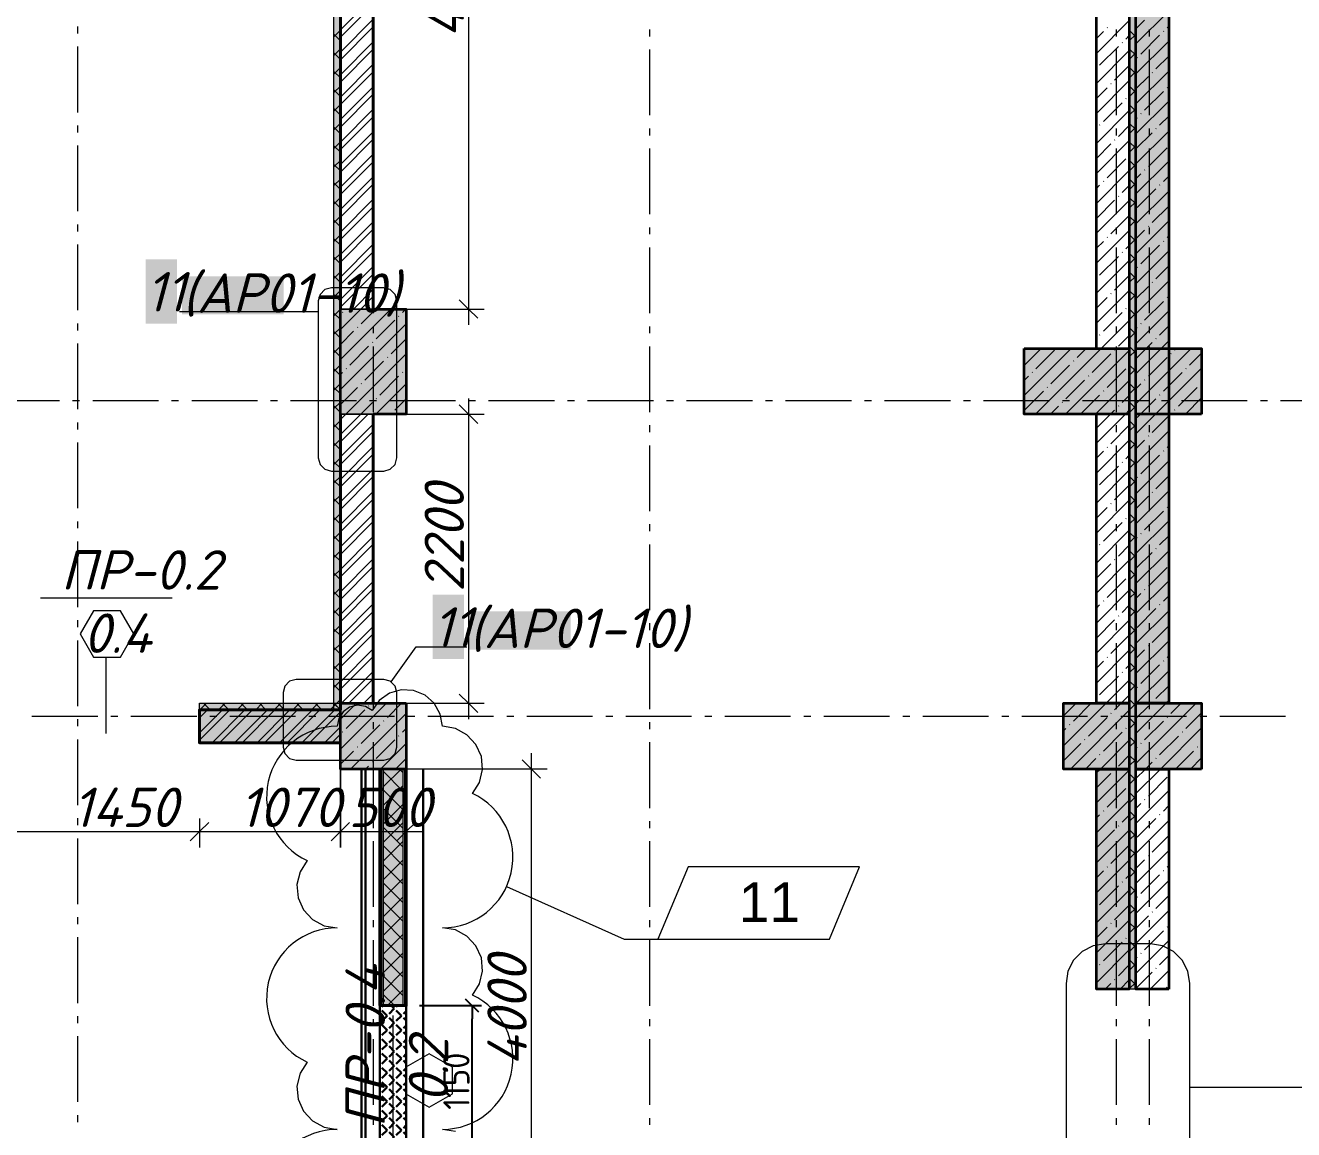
# Model space of a CAD drawing. Header units: millimetres. Extents: x -81576 to 1046824, y -248937 to 691537.
# Drawn here: x 166140 to 175786, y 661197 to 669599 of the extents above; entities that cross this region are included whole.
import ezdxf

# ---------------------------------------------------------------- set-up
doc = ezdxf.new("R2010")
doc.units = ezdxf.units.MM
for name, color, linetype, lineweight in [('0)', 6, 'Continuous', 30), ('0) расчет', 172, 'Continuous', 30), ('0) факт', 80, 'Continuous', 30), ('0.1) дверной проем', 5, 'Continuous', 30), ('0.2) Шпаклевка подвала и баз и фин', 5, 'Continuous', 30)]:
    doc.layers.add(name, color=color, linetype=linetype, lineweight=lineweight)
doc.layers.add('PDF _Геометрия', color=7, linetype='Continuous', true_color=0x1d1d1d)
doc.layers.add('PDF _Сплошная заливка', color=7, linetype='Continuous', true_color=0xffffff)
doc.layers.add('PDF _Текст', color=7, linetype='Continuous')
doc.styles.add('PDF GOST-Common', font='arial.ttf')
doc.styles.add('PDF ISOCPEUR Italic', font='isocpeui.ttf')
doc.styles.add('СПДС', font='isocpeur.ttf', dxfattribs={"width": 0.9})
doc.dimstyles.new('Размера А3', dxfattribs={"dimtxt": 200, "dimasz": 100, "dimexe": 70, "dimexo": 100, "dimgap": 20, "dimtad": 1, "dimdec": 0, "dimrnd": 10, "dimzin": 0, "dimdsep": 46, "dimtxsty": 'СПДС', "dimblk": 'ARROWHEAD_6', "dimcen": 1, "dimclrd": 256, "dimclre": 256, "dimclrt": 256, "dimazin": 0, "dimtfac": 1, "dimtdec": 0, "dimtmove": 2, "dimatfit": 3, "dimfxl": 1, "dimtolj": 1, "dimtzin": 0, "dimarcsym": 0})

# ---------------------------------------------------------------- blocks, each defined once
blk = doc.blocks.new('ARROWHEAD_6')
at = {"color": 0, "linetype": 'Continuous'}
for p, q in [((0, 0), (-1, 0)), ((-0.5, -0.5), (0.5, 0.5))]:
    blk.add_line(p, q, dxfattribs=at)
blk = doc.blocks.new('*D2397')
at = {"lineweight": -2, "transparency": 16777216}
for p, q in [((169136, 662141.1), (169607.7, 662141.1)), ((169537.7, 661091.1), (169537.7, 662041.1)), ((169136, 660991.1), (169607.7, 660991.1))]:
    blk.add_line(p, q, dxfattribs=at)
at = {"layer": 'Defpoints', "color": 0, "transparency": 16777216}
for p in [(169036, 662141.1), (169537.7, 662141.1), (169036, 660991.1)]:
    blk.add_point(p, dxfattribs=at)
at = {"lineweight": -2, "transparency": 16777216, "xscale": 100, "yscale": 100, "zscale": 100}
for p, rotation in [((169537.7, 662141.1), 90), ((169537.7, 660991.1), 270)]:
    blk.add_blockref('ARROWHEAD_6', p, dxfattribs=dict(at, rotation=rotation))
at = {"transparency": 16777216, "insert": (169417.7, 661566.1), "char_height": 200, "attachment_point": 5, "rotation": 90, "style": 'СПДС'}
blk.add_mtext('\\A1;1150', dxfattribs=at)

msp = doc.modelspace()

# ---------------------------------------------------------------- hatches: boundary and pattern name
at = {"layer": '0)', "transparency": 33554559}
for points in [[(168848.5, 662141.1), (168861, 662141.1), (168861, 663940.8), (168848.5, 663940.8)], [(168861, 662141.1), (169011, 662141.1), (169011, 663940.8), (168861, 663940.8)]]:
    msp.add_hatch(color=256, dxfattribs=at).paths.add_polyline_path(points)
at = {"layer": '0.1) дверной проем', "transparency": 33554687}
h = msp.add_hatch(dxfattribs=at)
h.set_pattern_fill('ANGLE', color=256, scale=11, angle=135)
h.set_pattern_definition([(135, (842427.13, 557803.13), (-54.3305495, -54.3305495), [55.88, -20.955]), (225, (842427.13, 557803.13), (54.3305495, -54.3305495), [55.88, -20.955])])
h.paths.add_polyline_path([(168836, 660991.1), (168836, 662141.1), (169036, 662141.1), (169036, 660991.1)])
at = {"layer": 'PDF _Сплошная заливка', "true_color": 0x636466, "transparency": 33554559}
for points in [[(174536, 662266.1), (174586, 662266.1), (174586, 682191.1), (174536, 682191.1)], [(168486, 664391.1), (168536, 664391.1), (168536, 674491.1), (168486, 674491.1)], [(174836, 664440.8), (174836, 672091.1), (174586, 672091.1), (174586, 664440.8)], [(168536, 666640.8), (169036, 666640.8), (169036, 667440.8), (168536, 667440.8)], [(173736, 666640.8), (174536, 666640.8), (174536, 667140.8), (173736, 667140.8)], [(174586, 666640.8), (175086, 666640.8), (175086, 667140.8), (174586, 667140.8)], [(167463.9, 664391.1), (168536, 664391.1), (168536, 664441.1), (167463.9, 664441.1)], [(168536, 663940.8), (169036, 663940.8), (169036, 664440.8), (168536, 664440.8)], [(174036, 663940.8), (174536, 663940.8), (174536, 664440.8), (174036, 664440.8)], [(174586, 663940.8), (175086, 663940.8), (175086, 664440.8), (174586, 664440.8)], [(168536, 664141.1), (168536, 664391.1), (167463.9, 664391.1), (167463.9, 664141.1)], [(174286, 662266.1), (174536, 662266.1), (174536, 663940.8), (174286, 663940.8)]]:
    msp.add_hatch(color=251, dxfattribs=at).paths.add_polyline_path(points)

# ---------------------------------------------------------------- linework, layer by layer
at = {"layer": '0)', "lineweight": 40}
msp.add_lwpolyline([(169036, 663941.1), (169036, 662141.1), (168836, 662141.1), (168836, 663940.8)], dxfattribs=at)
at = {"layer": '0)', "lineweight": 9}
for points in [[(168848.5, 663940.8), (168848.5, 662141.1)], [(168861, 663940.8), (168861, 662141.1)], [(169011, 663940.8), (169011, 662141.1)], [(169023.5, 663940.8), (169023.5, 662141.1)], [(169011, 663248.1), (168861, 663098.1)], [(168861, 663216.7), (169011, 663066.7)], [(169011, 663106.6), (168861, 662956.6)], [(168861, 663075.3), (169011, 662925.3)], [(169011, 662965.2), (168861, 662815.2)], [(168861, 662933.9), (169011, 662783.9)], [(169011, 662823.8), (168861, 662673.8)], [(168861, 662792.5), (169011, 662642.5)], [(169011, 662682.4), (168861, 662532.4)], [(168861, 662651), (169011, 662501)], [(169011, 662541), (168861, 662391)], [(168861, 662509.6), (169011, 662359.6)], [(169011, 662399.5), (168861, 662249.5)], [(168861, 662368.2), (169011, 662218.2)]]:
    msp.add_lwpolyline(points, dxfattribs=at)
at = {"layer": '0) расчет', "color": 1, "lineweight": 9}
msp.add_lwpolyline([(169410, 661183), (169311, 661199.4, 0.801087), (169539.6, 662221.7), (169593.4, 662306.4), (169616.9, 662403.9), (169607.7, 662503.8), (169566.7, 662595.4), (169498.4, 662668.9), (169410, 662716.4), (169311, 662732.8, 0.801088), (169539.6, 663755), (169593.4, 663839.7), (169616.9, 663937.2), (169607.7, 664037.2), (169566.7, 664128.7), (169498.4, 664202.2), (169410, 664249.7), (169311, 664266.1), (169295.2, 664358.9), (169249.5, 664441.2), (169179.2, 664503.7), (169092.1, 664539.4), (168998.1, 664544.2), (168907.9, 664517.6), (168831.5, 664462.6), (168777.7, 664385.4), (168725.3, 664416.6), (168665.1, 664426), (168605.7, 664412.2), (168555.8, 664377.1), (168522.6, 664326), (168511, 664266.1, 0.801087), (168282.4, 663243.9), (168228.7, 663159.2), (168205.2, 663061.6), (168214.4, 662961.7), (168255.3, 662870.1), (168323.7, 662796.7), (168412, 662749.2), (168511, 662732.8, 0.801087), (168282.4, 661710.6), (168228.7, 661625.8), (168205.2, 661528.3), (168214.4, 661428.4), (168255.3, 661336.8), (168323.7, 661263.3), (168412, 661215.9), (168511, 661199.4, 0.801088), (168282.4, 660177.2)], format="xyb", dxfattribs=at)
at = {"layer": '0) расчет'}
msp.add_lwpolyline([(168727.5, 663940.8), (168727.5, 659941.1)], dxfattribs=at)
at = {"layer": '0) факт'}
msp.add_lwpolyline([(168727.5, 663940.8), (168727.5, 659941.1)], dxfattribs=at)
at = {"layer": '0.1) дверной проем'}
msp.add_lwpolyline([(168836, 660991.1), (168836, 662141.1), (169036, 662141.1), (169036, 660991.1)], close=True, dxfattribs=at)
at = {"layer": '0.2) Шпаклевка подвала и баз и фин'}
for points in [[(168695.7, 659941.1), (168695.7, 663940.8)], [(169164.3, 659941.1), (169164.3, 663940.8)]]:
    msp.add_lwpolyline(points, dxfattribs=at)
at = {"layer": 'PDF _Геометрия', "color": 7, "lineweight": 13}
msp.add_lwpolyline([(174536, 682191.1), (174586, 682191.1), (174586, 662266.1), (174536, 662266.1)], close=True, dxfattribs=at)
at = {"layer": 'PDF _Геометрия', "color": 7, "lineweight": 40}
for points in [[(150336, 674491.1), (150286, 674491.1), (150286, 674441.1), (150286, 674491.1), (168486, 674491.1), (168536, 674491.1), (168536, 667440.8)], [(168536, 664441.1), (168536, 664391.1), (167463.9, 664391.1)]]:
    msp.add_lwpolyline(points, dxfattribs=at)
at = {"layer": 'PDF _Геометрия', "color": 16, "lineweight": 40, "true_color": 0x800000}
for points in [[(168536, 667440.8), (168536, 674491.1)], [(168786, 672091.1), (168786, 667440.8)], [(168536, 664441.1), (168536, 666640.8)], [(168786, 666640.8), (168786, 664440.8)], [(168536, 664141.1), (167463.9, 664141.1), (167463.9, 664391.1), (168536, 664391.1)]]:
    msp.add_lwpolyline(points, dxfattribs=at)
at = {"layer": 'PDF _Геометрия', "color": 7, "lineweight": 13}
for points in [[(168486, 664391.1), (168486, 674441.1), (150286, 674441.1), (150286, 672591.1), (150336, 672591.1), (150836, 672591.1), (150836, 672091.1), (150286, 672091.1)], [(167463.9, 664391.1), (167463.9, 664441.1), (168536, 664441.1), (168536, 667440.8)]]:
    msp.add_lwpolyline(points, dxfattribs=at)
at = {"layer": 'PDF _Геометрия', "color": 7, "lineweight": 9}
for points in [[(169510.1, 672211.1), (169510.1, 667320.8)], [(166536, 669589.9), (166536, 669537)], [(168786, 669567.8), (168786, 669514.9)], [(170886, 669567.8), (170886, 669514.9)], [(174436, 669567.8), (174436, 669514.9)], [(174686, 669567.8), (174686, 669514.9)], [(166536, 669437), (166536, 668937)], [(168786, 669414.9), (168786, 668914.9)], [(170886, 669414.9), (170886, 668914.9)], [(174436, 669414.9), (174436, 668914.9)], [(174686, 669414.9), (174686, 668914.9)], [(166536, 668837), (166536, 668784)], [(168786, 668814.9), (168786, 668762)], [(170886, 668814.9), (170886, 668762)], [(174436, 668814.9), (174436, 668762)], [(174686, 668814.9), (174686, 668762)], [(166536, 668684), (166536, 668184)], [(168786, 668661.9), (168786, 668162)], [(170886, 668661.9), (170886, 668162)], [(174436, 668661.9), (174436, 668162)], [(174686, 668661.9), (174686, 668162)], [(166536, 668084), (166536, 668031.1)], [(168786, 668061.9), (168786, 668009)], [(170886, 668061.9), (170886, 668009)], [(174436, 668061.9), (174436, 668009)], [(174686, 668061.9), (174686, 668009)], [(166536, 667931.1), (166536, 667431.1)], [(168786, 667909), (168786, 667409)], [(170886, 667909), (170886, 667409)], [(174436, 667909), (174436, 667409)], [(174686, 667909), (174686, 667409)], [(168536, 667440.8), (168786, 667440.8)], [(169036, 667440.8), (169510.1, 667440.8), (169630.1, 667440.8)], [(169580.1, 667370.8), (169510.1, 667440.8), (169440.1, 667510.8)], [(166536, 667331.1), (166536, 667278.2)], [(168786, 667309), (168786, 667256.1)], [(170886, 667309), (170886, 667256.1)], [(174436, 667309), (174436, 667256.1)], [(174686, 667309), (174686, 667256.1)], [(166536, 667178.2), (166536, 666678.2)], [(168786, 667156.1), (168786, 666656.1)], [(170886, 667156.1), (170886, 666656.1)], [(174436, 667156.1), (174436, 666656.1)], [(174686, 667156.1), (174686, 666656.1)], [(169510.1, 666760.8), (169510.1, 664320.8)], [(166398.6, 666741.1), (165898.6, 666741.1)], [(166551.5, 666741.1), (166498.6, 666741.1)], [(167151.5, 666741.1), (166651.5, 666741.1)], [(167304.4, 666741.1), (167251.5, 666741.1)], [(167904.4, 666741.1), (167404.4, 666741.1)], [(168057.3, 666741.1), (168004.4, 666741.1)], [(168657.3, 666741.1), (168157.3, 666741.1)], [(168810.2, 666741.1), (168757.3, 666741.1)], [(169410.2, 666741.1), (168910.2, 666741.1)], [(169580.1, 666570.8), (169510.1, 666640.8), (169440.1, 666710.8)], [(169563.2, 666741.1), (169510.2, 666741.1)], [(170163.2, 666741.1), (169663.2, 666741.1)], [(170316.1, 666741.1), (170263.2, 666741.1)], [(170916.1, 666741.1), (170416.1, 666741.1)], [(171069, 666741.1), (171016.1, 666741.1)], [(171669, 666741.1), (171169, 666741.1)], [(171821.9, 666741.1), (171769, 666741.1)], [(172421.9, 666741.1), (171921.9, 666741.1)], [(172574.8, 666741.1), (172521.9, 666741.1)], [(173174.8, 666741.1), (172674.8, 666741.1)], [(173327.7, 666741.1), (173274.8, 666741.1)], [(173927.7, 666741.1), (173427.7, 666741.1)], [(174080.7, 666741.1), (174027.7, 666741.1)], [(174680.7, 666741.1), (174180.7, 666741.1)], [(174833.6, 666741.1), (174780.7, 666741.1)], [(175433.6, 666741.1), (174933.6, 666741.1)], [(175586.5, 666741.1), (175533.6, 666741.1)], [(176186.5, 666741.1), (175686.5, 666741.1)], [(166536, 666578.2), (166536, 666525.3)], [(168786, 666640.8), (168536, 666640.8)], [(169036, 666640.8), (169510.1, 666640.8), (169630.1, 666640.8)], [(168786, 666556.1), (168786, 666503.2)], [(170886, 666556.1), (170886, 666503.2)], [(174436, 666556.1), (174436, 666503.2)], [(174686, 666556.1), (174686, 666503.2)], [(166536, 666425.3), (166536, 665925.3)], [(168786, 666403.2), (168786, 665903.2)], [(170886, 666403.2), (170886, 665903.2)], [(174436, 666403.2), (174436, 665903.2)], [(174686, 666403.2), (174686, 665903.2)], [(166536, 665825.3), (166536, 665772.4)], [(168786, 665803.2), (168786, 665750.3)], [(170886, 665803.2), (170886, 665750.3)], [(174436, 665803.2), (174436, 665750.3)], [(174686, 665803.2), (174686, 665750.3)], [(166536, 665672.4), (166536, 665172.4)], [(168786, 665650.3), (168786, 665150.3)], [(170886, 665650.3), (170886, 665150.3)], [(174436, 665650.3), (174436, 665150.3)], [(174686, 665650.3), (174686, 665150.3)], [(166255.2, 665244.1), (167255.2, 665244.1)], [(166536, 665072.4), (166536, 665019.5)], [(168786, 665050.3), (168786, 664997.4)], [(170886, 665050.3), (170886, 664997.4)], [(174436, 665050.3), (174436, 664997.4)], [(174686, 665050.3), (174686, 664997.4)], [(166536, 664919.5), (166536, 664419.5)], [(168786, 664897.4), (168786, 664397.4)], [(170886, 664897.4), (170886, 664397.4)], [(174436, 664897.4), (174436, 664397.4)], [(174686, 664897.4), (174686, 664397.4)], [(166755.2, 664212.5), (166755.2, 664793.1)], [(168536, 664441.1), (168536, 664391.1), (168486, 664391.1)], [(169036, 664440.8), (169510.1, 664440.8), (169630.1, 664440.8)], [(169580.1, 664370.8), (169510.1, 664440.8), (169440.1, 664510.8)], [(166689.5, 664341.1), (166189.5, 664341.1)], [(166842.4, 664341.1), (166789.5, 664341.1)], [(167442.4, 664341.1), (166942.4, 664341.1)], [(167595.3, 664341.1), (167542.4, 664341.1)], [(168195.3, 664341.1), (167695.3, 664341.1)], [(167706.9, 664391.1), (167713.9, 664391.1)], [(168348.3, 664341.1), (168295.3, 664341.1)], [(168948.3, 664341.1), (168448.3, 664341.1)], [(169101.2, 664341.1), (169048.3, 664341.1)], [(169701.2, 664341.1), (169201.2, 664341.1)], [(169854.1, 664341.1), (169801.2, 664341.1)], [(170454.1, 664341.1), (169954.1, 664341.1)], [(170607, 664341.1), (170554.1, 664341.1)], [(171207, 664341.1), (170707, 664341.1)], [(171359.9, 664341.1), (171307, 664341.1)], [(171959.9, 664341.1), (171459.9, 664341.1)], [(172112.8, 664341.1), (172059.9, 664341.1)], [(172712.8, 664341.1), (172212.8, 664341.1)], [(172865.8, 664341.1), (172812.8, 664341.1)], [(173465.8, 664341.1), (172965.8, 664341.1)], [(173618.7, 664341.1), (173565.8, 664341.1)], [(174218.7, 664341.1), (173718.7, 664341.1)], [(174371.6, 664341.1), (174318.7, 664341.1)], [(174971.6, 664341.1), (174471.6, 664341.1)], [(175124.5, 664341.1), (175071.6, 664341.1)], [(175724.5, 664341.1), (175224.5, 664341.1)], [(166536, 664319.5), (166536, 664266.5)], [(168786, 664297.4), (168786, 664244.4)], [(170886, 664297.4), (170886, 664244.4)], [(174436, 664297.4), (174436, 664244.4)], [(174686, 664297.4), (174686, 664244.4)], [(166536, 664166.5), (166536, 663666.5)], [(168786, 664144.4), (168786, 663644.4)], [(169987.9, 659821.1), (169987.9, 664060.8)], [(170886, 664144.4), (170886, 663644.4)], [(174436, 664144.4), (174436, 663644.4)], [(174686, 664144.4), (174686, 663644.4)], [(169917.9, 664010.8), (169987.9, 663940.8), (170057.9, 663870.8)], [(170107.9, 663940.8), (169987.9, 663940.8), (169036, 663940.8), (169036, 663465.2), (169036, 663345.2)], [(166536, 663566.5), (166536, 663513.6)], [(167533.9, 663535.2), (167463.9, 663465.2), (167393.9, 663395.2)], [(167463.9, 663564.2), (167463.9, 663465.2), (167463.9, 663345.2)], [(168786, 663544.4), (168786, 663491.5)], [(169106, 663535.2), (169036, 663465.2), (168966, 663395.2)], [(170886, 663544.4), (170886, 663491.5)], [(174436, 663544.4), (174436, 663491.5)], [(174686, 663544.4), (174686, 663491.5)], [(163466, 663465.2), (166013.9, 663465.2), (167463.9, 663465.2), (168656, 663465.2)], [(166536, 663413.6), (166536, 662913.6)], [(168416, 663465.2), (169156, 663465.2)], [(168786, 663391.5), (168786, 662891.5)], [(170886, 663391.5), (170886, 662891.5)], [(174436, 663391.5), (174436, 662891.5)], [(174686, 663391.5), (174686, 662891.5)], [(169800.1, 663048.5), (170692.8, 662645.3), (170951.1, 662645.3)], [(166536, 662813.6), (166536, 662760.7)], [(168786, 662791.5), (168786, 662738.6)], [(170886, 662791.5), (170886, 662738.6)], [(174436, 662791.5), (174436, 662738.6)], [(174686, 662791.5), (174686, 662738.6)], [(166536, 662660.7), (166536, 662160.7)], [(168786, 662638.6), (168786, 662138.6)], [(170886, 662638.6), (170886, 662138.6)], [(174436, 662638.6), (174436, 662138.6)], [(174686, 662638.6), (174686, 662138.6)], [(166536, 662060.7), (166536, 662007.8)], [(168786, 662038.6), (168786, 661985.7)], [(168936, 661066.1), (168936, 662066.1)], [(170886, 662038.6), (170886, 661985.7)], [(174436, 662038.6), (174436, 661985.7)], [(174686, 662038.6), (174686, 661985.7)], [(166536, 661907.8), (166536, 661407.8)], [(168786, 661885.7), (168786, 661385.7)], [(170886, 661885.7), (170886, 661385.7)], [(174436, 661885.7), (174436, 661385.7)], [(174686, 661885.7), (174686, 661385.7)], [(166536, 661307.8), (166536, 661254.9)], [(168786, 661285.7), (168786, 661232.8)], [(170886, 661285.7), (170886, 661232.8)], [(174436, 661285.7), (174436, 661232.8)], [(174686, 661285.7), (174686, 661232.8)]]:
    msp.add_lwpolyline(points, dxfattribs=at)
at = {"layer": 'PDF _Геометрия', "color": 7, "lineweight": 35}
for points in [[(174286, 667140.8), (174286, 672091.1), (174536, 672091.1), (174536, 664440.8), (174286, 664440.8), (174286, 666640.8)], [(168536, 666640.8), (168536, 667440.8)], [(168786, 667440.8), (169036, 667440.8), (169036, 666640.8), (168786, 666640.8)]]:
    msp.add_lwpolyline(points, dxfattribs=at)
for points in [[(174836, 664440.8), (174586, 664440.8), (174586, 672091.1), (174836, 672091.1)], [(173736, 667140.8), (174536, 667140.8), (174536, 666640.8), (173736, 666640.8)], [(175086, 666640.8), (174586, 666640.8), (174586, 667140.8), (175086, 667140.8)], [(169036, 664440.8), (169036, 663940.8), (168536, 663940.8), (168536, 664440.8)], [(174536, 663940.8), (174036, 663940.8), (174036, 664440.8), (174536, 664440.8)], [(175086, 663940.8), (174586, 663940.8), (174586, 664440.8), (175086, 664440.8)], [(174286, 663940.8), (174536, 663940.8), (174536, 662266.1), (174286, 662266.1)], [(174836, 662266.1), (174586, 662266.1), (174586, 663940.8), (174836, 663940.8)]]:
    msp.add_lwpolyline(points, close=True, dxfattribs=at)
at = {"layer": 'PDF _Геометрия', "color": 24, "lineweight": 9, "true_color": 0x8e1d1d}
for points in [[(168786, 669815.8), (168536, 669565.8)], [(168786, 669758.8), (168536, 669508.8)], [(168786, 669644.8), (168536, 669394.8)], [(168786, 669587.7), (168536, 669337.7)], [(168786, 669473.7), (168536, 669223.7)], [(168786, 669416.7), (168536, 669166.7)], [(168786, 669302.6), (168536, 669052.6)], [(168786, 669245.6), (168536, 668995.6)], [(168786, 669131.5), (168536, 668881.5)], [(168786, 669074.5), (168536, 668824.5)], [(168786, 668960.5), (168536, 668710.5)], [(168786, 668903.4), (168536, 668653.4)], [(168786, 668789.4), (168536, 668539.4)], [(168786, 668732.4), (168536, 668482.4)], [(168786, 668618.3), (168536, 668368.3)], [(168786, 668561.3), (168536, 668311.3)], [(168786, 668447.2), (168536, 668197.3)], [(168786, 668390.2), (168536, 668140.2)], [(168786, 668276.2), (168536, 668026.2)], [(168786, 668219.2), (168536, 667969.2)], [(168786, 668105.1), (168536, 667855.1)], [(168786, 668048.1), (168536, 667798.1)], [(168786, 667934), (168536, 667684)], [(168786, 667877), (168536, 667627)], [(168786, 667763), (168536, 667513)], [(168786, 667705.9), (168536, 667455.9)], [(168786, 667591.9), (168634.9, 667440.8)], [(168786, 667534.9), (168691.9, 667440.8)], [(168690.3, 666640.8), (168536, 666486.5)], [(168576.2, 666640.8), (168536, 666600.6)], [(168747.3, 666640.8), (168536, 666429.5)], [(168786, 666565.4), (168536, 666315.4)], [(168786, 666508.4), (168536, 666258.4)], [(168786, 666394.4), (168536, 666144.4)], [(168786, 666337.3), (168536, 666087.3)], [(168786, 666223.3), (168536, 665973.3)], [(168786, 666166.3), (168536, 665916.3)], [(168786, 666052.2), (168536, 665802.2)], [(168786, 665995.2), (168536, 665745.2)], [(168786, 665881.1), (168536, 665631.1)], [(168786, 665824.1), (168536, 665574.1)], [(168786, 665710.1), (168536, 665460.1)], [(168786, 665653), (168536, 665403)], [(168786, 665539), (168536, 665289)], [(168786, 665482), (168536, 665232)], [(168786, 665367.9), (168536, 665117.9)], [(168786, 665310.9), (168536, 665060.9)], [(168786, 665196.8), (168536, 664946.8)], [(168786, 665139.8), (168536, 664889.8)], [(168786, 665025.8), (168536, 664775.8)], [(168786, 664968.7), (168536, 664718.7)], [(168786, 664854.7), (168536, 664604.7)], [(168786, 664797.7), (168536, 664547.7)], [(168786, 664683.6), (168543.2, 664440.8)], [(168786, 664626.6), (168600.2, 664440.8)], [(168786, 664512.5), (168714.2, 664440.8)], [(168786, 664455.5), (168771.3, 664440.8)], [(167467.1, 664391.1), (167463.9, 664388)], [(167638.1, 664391.1), (167463.9, 664216.9)], [(167524.1, 664391.1), (167463.9, 664331)], [(167695.2, 664391.1), (167463.9, 664159.9)], [(167809.2, 664391.1), (167559.2, 664141.1)], [(167866.2, 664391.1), (167616.2, 664141.1)], [(167980.3, 664391.1), (167730.3, 664141.1)], [(168037.3, 664391.1), (167787.3, 664141.1)], [(168151.4, 664391.1), (167901.4, 664141.1)], [(168208.4, 664391.1), (167958.4, 664141.1)], [(168322.4, 664391.1), (168072.4, 664141.1)], [(168379.5, 664391.1), (168129.5, 664141.1)], [(168493.5, 664391.1), (168243.5, 664141.1)], [(168536, 664376.6), (168300.5, 664141.1)], [(168536, 664262.5), (168414.6, 664141.1)], [(168536, 664205.5), (168471.6, 664141.1)]]:
    msp.add_lwpolyline(points, dxfattribs=at)
at = {"layer": 'PDF _Геометрия', "lineweight": 9}
for points in [[(174836, 669707.2), (174586, 669457.2)], [(168536, 669561.3), (168486, 669511.3)], [(174536, 669635.3), (174286, 669385.3)], [(174338.7, 669552), (174286, 669499.3)], [(174369.6, 669582.9), (174367.2, 669580.5)], [(174536, 669562.5), (174586, 669512.5)], [(174652.3, 669637.5), (174586, 669571.2)], [(174797.3, 669554.4), (174794.9, 669552)], [(174836, 669593.1), (174823.4, 669580.5)], [(168486, 669531.4), (168536, 669481.4)], [(174483.6, 669468.8), (174481.3, 669466.5)], [(174536, 669521.2), (174509.8, 669495)], [(174586, 669530.2), (174536, 669480.2)], [(174836, 669479.1), (174586, 669229.1)], [(174766.4, 669523.5), (174623.8, 669380.9)], [(168536, 669419.9), (168486, 669369.9)], [(168486, 669390), (168536, 669340)], [(174536, 669407.2), (174286, 669157.2)], [(174452.7, 669438), (174310.2, 669295.4)], [(174536, 669421.1), (174586, 669371.1)], [(174586, 669388.7), (174536, 669338.7)], [(174597.7, 669354.8), (174595.3, 669352.4)], [(174836, 669365), (174737.9, 669266.9)], [(168536, 669278.4), (168486, 669228.4)], [(174536, 669293.1), (174424.2, 669181.3)], [(174536, 669279.7), (174586, 669229.7)], [(168486, 669248.6), (168536, 669198.6)], [(174536, 669179.1), (174286, 668929.1)], [(174586, 669247.3), (174536, 669197.3)], [(174836, 669251), (174586, 669001)], [(174680.8, 669209.9), (174586, 669115)], [(174711.7, 669240.7), (174709.4, 669238.4)], [(168536, 669137), (168486, 669087)], [(168486, 669107.2), (168536, 669057.2)], [(174367.2, 669124.3), (174286, 669043.1)], [(174398.1, 669155.2), (174395.7, 669152.8)], [(174536, 669138.3), (174586, 669088.3)], [(174586, 669105.9), (174536, 669055.9)], [(174794.9, 669095.8), (174652.3, 668953.2)], [(174825.8, 669126.7), (174823.4, 669124.3)], [(168536, 668995.6), (168486, 668945.6)], [(174481.3, 669010.3), (174338.7, 668867.7)], [(174512.1, 669041.2), (174509.8, 669038.8)], [(174536, 668996.9), (174586, 668946.9)], [(174836, 669022.9), (174586, 668772.9)], [(168486, 668965.7), (168536, 668915.7)], [(174536, 668951), (174286, 668701)], [(174586, 668964.5), (174536, 668914.5)], [(174595.3, 668896.2), (174586, 668886.9)], [(174626.2, 668927.1), (174623.8, 668924.7)], [(174836, 668908.8), (174766.4, 668839.2)], [(168536, 668854.2), (168486, 668804.2)], [(168486, 668824.3), (168536, 668774.3)], [(174312.6, 668841.6), (174310.2, 668839.2)], [(174536, 668836.9), (174452.7, 668753.7)], [(174536, 668855.4), (174586, 668805.4)], [(174586, 668823.1), (174536, 668773.1)], [(174836, 668794.8), (174586, 668544.8)], [(174709.4, 668782.2), (174586, 668658.8)], [(174740.2, 668813.1), (174737.9, 668810.7)], [(168536, 668712.8), (168486, 668662.8)], [(168486, 668682.9), (168536, 668632.9)], [(174536, 668722.9), (174286, 668472.9)], [(174395.7, 668696.6), (174286, 668586.9)], [(174426.6, 668727.5), (174424.2, 668725.1)], [(174536, 668714), (174586, 668664)], [(174586, 668681.6), (174536, 668631.6)], [(174509.8, 668582.6), (174367.2, 668440)], [(174823.4, 668668.1), (174680.8, 668525.6)], [(168536, 668571.3), (168486, 668521.3)], [(168486, 668541.5), (168536, 668491.5)], [(174536, 668494.8), (174286, 668244.8)], [(174536, 668572.6), (174586, 668522.6)], [(174586, 668540.2), (174536, 668490.2)], [(174836, 668566.7), (174586, 668316.7)], [(174654.7, 668499.4), (174652.3, 668497)], [(168536, 668429.9), (168486, 668379.9)], [(168486, 668400.1), (168536, 668350.1)], [(174341.1, 668413.9), (174338.7, 668411.5)], [(174536, 668431.2), (174586, 668381.2)], [(174586, 668398.8), (174536, 668348.8)], [(174623.8, 668468.5), (174586, 668430.7)], [(174836, 668452.6), (174794.9, 668411.5)], [(174310.2, 668383), (174286, 668358.8)], [(174455.1, 668299.8), (174452.7, 668297.5)], [(174536, 668380.7), (174481.3, 668326)], [(174836, 668338.6), (174586, 668088.6)], [(174737.9, 668354.5), (174595.3, 668211.9)], [(174768.8, 668385.4), (174766.4, 668383)], [(168536, 668288.5), (168486, 668238.5)], [(168486, 668258.6), (168536, 668208.6)], [(174424.2, 668268.9), (174286, 668130.7)], [(174536, 668266.7), (174286, 668016.7)], [(174536, 668289.7), (174586, 668239.8)], [(174586, 668257.4), (174536, 668207.4)], [(174836, 668224.5), (174709.4, 668097.9)], [(168536, 668147.1), (168486, 668097.1)], [(168486, 668117.2), (168536, 668067.2)], [(174536, 668152.6), (174395.7, 668012.3)], [(174536, 668148.3), (174586, 668098.3)], [(174586, 668116), (174536, 668066)], [(174836, 668110.5), (174586, 667860.5)], [(168536, 668005.7), (168486, 667955.7)], [(174536, 668038.6), (174286, 667788.6)], [(174536, 668006.9), (174586, 667956.9)], [(174652.3, 668040.9), (174586, 667974.5)], [(174683.2, 668071.7), (174680.8, 668069.4)], [(168486, 667975.8), (168536, 667925.8)], [(174338.7, 667955.3), (174286, 667902.6)], [(174369.6, 667986.2), (174367.2, 667983.8)], [(174536, 667924.5), (174509.8, 667898.3)], [(174586, 667974.5), (174536, 667924.5)], [(174766.4, 667926.8), (174623.8, 667784.2)], [(174797.3, 667957.7), (174794.9, 667955.3)], [(174836, 667996.4), (174823.4, 667983.8)], [(168536, 667864.2), (168486, 667814.2)], [(168486, 667834.4), (168536, 667784.4)], [(174536, 667810.5), (174286, 667560.5)], [(174452.7, 667841.3), (174310.2, 667698.7)], [(174483.6, 667872.1), (174481.3, 667869.8)], [(174536, 667865.5), (174586, 667815.5)], [(174586, 667833.1), (174536, 667783.1)], [(174836, 667882.4), (174586, 667632.4)], [(168536, 667722.8), (168486, 667672.8)], [(174536, 667724.1), (174586, 667674.1)], [(174597.7, 667758.1), (174595.3, 667755.7)], [(174836, 667768.3), (174737.9, 667670.2)], [(168486, 667692.9), (168536, 667642.9)], [(174536, 667696.4), (174424.2, 667584.7)], [(174586, 667691.7), (174536, 667641.7)], [(174836, 667654.3), (174586, 667404.3)], [(174711.7, 667644), (174709.4, 667641.7)], [(168536, 667581.4), (168486, 667531.4)], [(168486, 667551.5), (168536, 667501.5)], [(174536, 667582.4), (174286, 667332.4)], [(174367.2, 667527.6), (174286, 667446.4)], [(174398.1, 667558.5), (174395.7, 667556.1)], [(174536, 667582.6), (174586, 667532.6)], [(174586, 667550.3), (174536, 667500.3)], [(174680.8, 667613.2), (174586, 667518.3)], [(174825.8, 667530), (174823.4, 667527.6)], [(168536, 667440), (168486, 667390)], [(168691.9, 667440.8), (168536, 667284.9)], [(168920, 667440.8), (168536, 667056.8)], [(168806, 667440.8), (168693.3, 667328)], [(169034.1, 667440.8), (169006.9, 667413.6)], [(174512.1, 667444.5), (174509.8, 667442.1)], [(174536, 667441.2), (174586, 667391.2)], [(174836, 667426.2), (174586, 667176.2)], [(174794.9, 667499.1), (174652.3, 667356.6)], [(168486, 667410.1), (168536, 667360.1)], [(169036, 667328.7), (168536, 666828.7)], [(168553.1, 667415.9), (168550.7, 667413.6)], [(168949.9, 667356.6), (168807.3, 667214)], [(168980.8, 667387.4), (168978.4, 667385.1)], [(174536, 667354.3), (174322.5, 667140.8), (173822.5, 666640.8)], [(174481.3, 667413.6), (174338.7, 667271)], [(174586, 667408.8), (174536, 667358.8)], [(174626.2, 667330.4), (174623.8, 667328)], [(168536, 667298.5), (168486, 667248.5)], [(168486, 667268.7), (168536, 667218.7)], [(168636.2, 667271), (168536, 667170.8)], [(168667.1, 667301.9), (168664.7, 667299.5)], [(174312.6, 667244.9), (174310.2, 667242.5)], [(174536, 667240.2), (174452.7, 667157)], [(174536, 667299.8), (174586, 667249.8)], [(174586, 667267.4), (174536, 667217.4)], [(174595.3, 667299.5), (174586, 667290.2)], [(174836, 667312.1), (174766.4, 667242.5)], [(168536, 667157.1), (168486, 667107.1)], [(168750.3, 667157), (168607.7, 667014.4)], [(168781.2, 667187.9), (168778.8, 667185.5)], [(169036, 667214.6), (168921.4, 667099.9)], [(173866.3, 667140.8), (173736, 667010.5)], [(174094.4, 667140.8), (173736, 666782.4)], [(173752.2, 667140.8), (173736, 667124.5)], [(174208.4, 667140.8), (174139.1, 667071.4)], [(174536, 667158.4), (174586, 667108.4)], [(174778.7, 667140.8), (174586, 666948.1), (174836, 667198.1)], [(174664.6, 667140.8), (174586, 667062.1), (174709.4, 667185.5)], [(175006.8, 667140.8), (174586, 666720), (174836, 666970)], [(174740.2, 667216.4), (174737.9, 667214)], [(174892.7, 667140.8), (174880.4, 667128.5)], [(168486, 667127.3), (168536, 667077.3)], [(169036, 667100.6), (168576.2, 666640.8)], [(168864.3, 667042.9), (168721.8, 666900.4)], [(168895.2, 667073.8), (168892.8, 667071.4)], [(173968, 667128.5), (173825.5, 666985.9)], [(174536, 667126.2), (174050.6, 666640.8)], [(174113, 667045.3), (174110.6, 667042.9)], [(174395.7, 667099.9), (174253.2, 666957.4)], [(174426.6, 667130.8), (174424.2, 667128.5)], [(174586, 667126), (174536, 667076)], [(174854.3, 667102.3), (174851.9, 667099.9)], [(175086, 667105.9), (174994.5, 667014.4)], [(168536, 667015.7), (168486, 666965.7)], [(168486, 666985.8), (168536, 666935.8)], [(168550.7, 666957.4), (168536, 666942.7)], [(168581.6, 666988.3), (168579.2, 666985.9)], [(169009.3, 666959.8), (169006.9, 666957.4)], [(169036, 666986.5), (169035.4, 666985.9)], [(173799.3, 666959.8), (173797, 666957.4)], [(174082.1, 667014.4), (173939.5, 666871.8)], [(174509.8, 666985.9), (174367.2, 666843.3)], [(174536, 667017), (174586, 666967)], [(174586, 666984.6), (174536, 666934.6)], [(175086, 666991.9), (174734.9, 666640.8)], [(174937.5, 666957.4), (174794.9, 666814.8), (174836, 666855.9)], [(174968.3, 666988.3), (174966, 666985.9)], [(168536, 666874.3), (168486, 666824.3)], [(168695.6, 666874.2), (168693.3, 666871.8)], [(169036, 666872.5), (168804.3, 666640.8)], [(168978.4, 666928.9), (168835.8, 666786.3)], [(173768.5, 666928.9), (173736, 666896.4)], [(174196.1, 666900.4), (174053.6, 666757.8)], [(174227, 666931.2), (174224.7, 666928.9)], [(174536, 666898.1), (174278.7, 666640.8)], [(174536, 666875.5), (174586, 666825.5)], [(175082.4, 666874.2), (175080, 666871.8)], [(168486, 666844.4), (168536, 666794.4)], [(168664.7, 666843.3), (168536, 666714.6)], [(168809.7, 666760.2), (168807.3, 666757.8)], [(169036, 666758.4), (168949.9, 666672.3)], [(173882.5, 666814.8), (173739.9, 666672.3)], [(173913.4, 666845.7), (173911, 666843.3)], [(174310.2, 666786.3), (174167.6, 666643.7)], [(174341.1, 666817.2), (174338.7, 666814.8)], [(174536, 666784), (174481.3, 666729.3)], [(174586, 666843.2), (174536, 666793.2)], [(174595.3, 666615.2), (174737.9, 666757.8), (174620.8, 666640.8)], [(175051.5, 666843.3), (174908.9, 666700.8)], [(175086, 666763.8), (174963, 666640.8)], [(168536, 666732.9), (168486, 666682.9)], [(168486, 666703), (168536, 666653)], [(168778.8, 666729.3), (168690.3, 666640.8)], [(173996.6, 666700.8), (173936.5, 666640.8)], [(174027.4, 666731.7), (174025.1, 666729.3)], [(174424.2, 666672.3), (174392.7, 666640.8), (174286, 666534)], [(174536, 666670), (174506.8, 666640.8), (174286, 666420)], [(174455.1, 666703.1), (174452.7, 666700.8)], [(174536, 666734.1), (174586, 666684.1)], [(174586, 666701.7), (174536, 666651.7)], [(174836, 666741.9), (174586, 666491.9)], [(174882.8, 666674.6), (174880.4, 666672.3)], [(168536, 666591.4), (168486, 666541.4)], [(168486, 666561.6), (168536, 666511.6)], [(168923.7, 666646.1), (168921.4, 666643.7)], [(169036, 666644.4), (169032.4, 666640.8)], [(174536, 666592.7), (174586, 666542.7)], [(174586, 666560.3), (174536, 666510.3)], [(174836, 666627.8), (174709.4, 666501.2)], [(174851.9, 666643.7), (174848.9, 666640.8)], [(175086, 666649.8), (175077, 666640.8)], [(174536, 666555.9), (174395.7, 666415.6)], [(174836, 666513.8), (174586, 666263.8)], [(174683.2, 666475), (174680.8, 666472.7)], [(168536, 666450), (168486, 666400)], [(168486, 666420.2), (168536, 666370.2)], [(174536, 666441.9), (174286, 666191.9)], [(174369.6, 666389.5), (174367.2, 666387.1)], [(174536, 666451.3), (174586, 666401.3)], [(174586, 666418.9), (174536, 666368.9)], [(174652.3, 666444.2), (174586, 666377.8)], [(174836, 666399.8), (174823.4, 666387.1)], [(168536, 666308.6), (168486, 666258.6)], [(168486, 666278.7), (168536, 666228.7)], [(174338.7, 666358.6), (174286, 666305.9)], [(174483.6, 666275.5), (174481.3, 666273.1)], [(174536, 666327.9), (174509.8, 666301.6)], [(174536, 666309.8), (174586, 666259.8)], [(174586, 666277.5), (174536, 666227.5)], [(174836, 666285.7), (174586, 666035.7)], [(174766.4, 666330.1), (174623.8, 666187.5)], [(174797.3, 666361), (174794.9, 666358.6)], [(174536, 666213.8), (174286, 665963.8)], [(174452.7, 666244.6), (174310.2, 666102)], [(174836, 666171.7), (174737.9, 666073.5)], [(168536, 666167.2), (168486, 666117.2)], [(168486, 666137.3), (168536, 666087.3)], [(174536, 666099.8), (174424.2, 665988)], [(174536, 666168.4), (174586, 666118.4)], [(174586, 666136.1), (174536, 666086.1)], [(174597.7, 666161.4), (174595.3, 666159)], [(168536, 666025.8), (168486, 665975.8)], [(168486, 665995.9), (168536, 665945.9)], [(174536, 665985.7), (174286, 665735.7)], [(174536, 666027), (174586, 665977)], [(174586, 665994.6), (174536, 665944.6)], [(174836, 666057.6), (174586, 665807.6)], [(174680.8, 666016.5), (174586, 665921.7)], [(174711.7, 666047.4), (174709.4, 666045)], [(168536, 665884.3), (168486, 665834.3)], [(174367.2, 665930.9), (174286, 665849.8)], [(174398.1, 665961.8), (174395.7, 665959.5)], [(174536, 665885.6), (174586, 665835.6)], [(174794.9, 665902.4), (174652.3, 665759.9)], [(174825.8, 665933.3), (174823.4, 665930.9)], [(168486, 665854.5), (168536, 665804.5)], [(174481.3, 665816.9), (174338.7, 665674.3)], [(174512.1, 665847.8), (174509.8, 665845.4)], [(174586, 665853.2), (174536, 665803.2)], [(174836, 665829.5), (174586, 665579.5)], [(168536, 665742.9), (168486, 665692.9)], [(168486, 665713), (168536, 665663)], [(174536, 665757.6), (174286, 665507.6)], [(174536, 665744.2), (174586, 665694.2)], [(174586, 665711.8), (174536, 665661.8)], [(174595.3, 665702.8), (174586, 665693.6)], [(174626.2, 665733.7), (174623.8, 665731.4)], [(174836, 665715.5), (174766.4, 665645.8)], [(168536, 665601.5), (168486, 665551.5)], [(174312.6, 665648.2), (174310.2, 665645.8)], [(174536, 665643.6), (174452.7, 665560.3)], [(174536, 665602.7), (174586, 665552.7)], [(174836, 665601.4), (174586, 665351.4)], [(174740.2, 665619.7), (174737.9, 665617.3)], [(168486, 665571.6), (168536, 665521.6)], [(174536, 665529.5), (174286, 665279.5)], [(174395.7, 665503.3), (174286, 665393.6)], [(174426.6, 665534.1), (174424.2, 665531.8)], [(174586, 665570.4), (174536, 665520.4)], [(174709.4, 665588.8), (174586, 665465.5)], [(168536, 665460.1), (168486, 665410.1)], [(168486, 665430.2), (168536, 665380.2)], [(174536, 665461.3), (174586, 665411.3)], [(174586, 665428.9), (174536, 665378.9)], [(174823.4, 665474.7), (174680.8, 665332.2)], [(168536, 665318.6), (168486, 665268.6)], [(174509.8, 665389.2), (174367.2, 665246.6)], [(174536, 665319.9), (174586, 665269.9)], [(174836, 665373.3), (174586, 665123.3)], [(174654.7, 665306), (174652.3, 665303.7)], [(168486, 665288.8), (168536, 665238.8)], [(174536, 665301.4), (174286, 665051.4)], [(174341.1, 665220.5), (174338.7, 665218.1)], [(174586, 665287.5), (174536, 665237.5)], [(174623.8, 665275.2), (174586, 665237.4)], [(174836, 665259.3), (174794.9, 665218.1)], [(168536, 665177.2), (168486, 665127.2)], [(168486, 665147.4), (168536, 665097.4)], [(174310.2, 665189.6), (174286, 665165.5)], [(174536, 665187.4), (174481.3, 665132.6)], [(174536, 665178.5), (174586, 665128.5)], [(174586, 665146.1), (174536, 665096.1)], [(174836, 665145.2), (174586, 664895.2)], [(174737.9, 665161.1), (174595.3, 665018.5)], [(174768.8, 665192), (174766.4, 665189.6)], [(168536, 665035.8), (168486, 664985.8)], [(174424.2, 665075.6), (174286, 664937.4)], [(174536, 665073.3), (174286, 664823.3)], [(174455.1, 665106.5), (174452.7, 665104.1)], [(174536, 665037.1), (174586, 664987.1)], [(174836, 665031.2), (174709.4, 664904.5)], [(168486, 665005.9), (168536, 664955.9)], [(174536, 664959.3), (174395.7, 664819)], [(174586, 665004.7), (174536, 664954.7)], [(174836, 664917.1), (174586, 664667.1)], [(168536, 664894.4), (168486, 664844.4)], [(168486, 664864.5), (168536, 664814.5)], [(174536, 664845.2), (174286, 664595.2)], [(174536, 664895.6), (174586, 664845.6)], [(174586, 664863.3), (174536, 664813.3)], [(174652.3, 664847.5), (174586, 664781.2)], [(174683.2, 664878.4), (174680.8, 664876)], [(168536, 664753), (168486, 664703)], [(174338.7, 664761.9), (174286, 664709.3)], [(174369.6, 664792.8), (174367.2, 664790.4)], [(174536, 664731.2), (174509.8, 664704.9)], [(174536, 664754.2), (174586, 664704.2)], [(174766.4, 664733.4), (174623.8, 664590.9)], [(174797.3, 664764.3), (174794.9, 664761.9)], [(174836, 664803.1), (174823.4, 664790.4)], [(168486, 664723.1), (168536, 664673.1)], [(174452.7, 664647.9), (174310.2, 664505.3)], [(174483.6, 664678.8), (174481.3, 664676.4)], [(174586, 664721.8), (174536, 664671.8)], [(174836, 664689), (174587.8, 664440.8), (174586, 664439)], [(168536, 664611.5), (168486, 664561.5)], [(168486, 664581.7), (168536, 664531.7)], [(174536, 664617.1), (174359.7, 664440.8), (174036, 664117.1)], [(174536, 664612.8), (174586, 664562.8)], [(174586, 664580.4), (174536, 664530.4)], [(174597.7, 664564.7), (174595.3, 664562.3)], [(174836, 664575), (174737.9, 664476.8)], [(167517.1, 664441.1), (167467.1, 664391.1)], [(167495.2, 664441.1), (167545.2, 664391.1)], [(167658.5, 664441.1), (167608.5, 664391.1)], [(167636.6, 664441.1), (167686.6, 664391.1)], [(167799.9, 664441.1), (167749.9, 664391.1)], [(167778.1, 664441.1), (167828.1, 664391.1)], [(167941.3, 664441.1), (167891.3, 664391.1)], [(167919.5, 664441.1), (167969.5, 664391.1)], [(168082.7, 664441.1), (168032.7, 664391.1)], [(168060.9, 664441.1), (168110.9, 664391.1)], [(168224.2, 664441.1), (168174.2, 664391.1)], [(168202.3, 664441.1), (168252.3, 664391.1)], [(168365.6, 664441.1), (168315.6, 664391.1)], [(168343.7, 664441.1), (168393.7, 664391.1)], [(168507, 664441.1), (168457, 664391.1)], [(168485.2, 664441.1), (168535.2, 664391.1), (168486, 664440.3)], [(168536, 664470.1), (168486, 664420.1)], [(168657.2, 664440.8), (168536, 664319.6)], [(168885.3, 664440.8), (168536, 664091.5)], [(168543.2, 664440.8), (168536, 664433.6)], [(168999.4, 664440.8), (168892.8, 664334.2)], [(174131.6, 664440.8), (174036, 664345.2)], [(174245.6, 664440.8), (174110.6, 664305.7)], [(174536, 664503.1), (174473.7, 664440.8), (174424.2, 664391.3)], [(174536, 664471.4), (174586, 664421.4)], [(174586, 664439), (174536, 664389)], [(174836, 664460.9), (174815.9, 664440.8), (174586, 664210.9)], [(175044, 664440.8), (174586, 663982.8)], [(174711.7, 664450.7), (174709.4, 664448.3)], [(174929.9, 664440.8), (174851.9, 664362.8)], [(168721.8, 664391.3), (168579.2, 664248.7)], [(169036, 664363.4), (168613.4, 663940.8)], [(168752.7, 664422.2), (168750.3, 664419.8)], [(174536, 664389), (174087.8, 663940.8)], [(174398.1, 664365.1), (174395.7, 664362.8)], [(174680.8, 664419.8), (174586, 664325)], [(175086, 664368.8), (174966, 664248.7)], [(168835.8, 664277.2), (168693.3, 664134.7)], [(168866.7, 664308.1), (168864.3, 664305.7)], [(169036, 664249.3), (169006.9, 664220.2)], [(174053.6, 664248.7), (174036, 664231.2)], [(174084.5, 664279.6), (174082.1, 664277.2)], [(174367.2, 664334.2), (174224.7, 664191.7)], [(174512.1, 664251.1), (174509.8, 664248.7)], [(174536, 664329.9), (174586, 664280)], [(174586, 664297.6), (174536, 664247.6)], [(175086, 664254.7), (174772.1, 663940.8), (174586, 663754.7)], [(174794.9, 664305.7), (174652.3, 664163.2)], [(174825.8, 664336.6), (174823.4, 664334.2)], [(168553.1, 664222.6), (168550.7, 664220.2)], [(168949.9, 664163.2), (168807.3, 664020.6)], [(168980.8, 664194.1), (168978.4, 664191.7)], [(174198.5, 664165.5), (174196.1, 664163.2)], [(174536, 664160.9), (174315.9, 663940.8), (174286, 663910.9)], [(174481.3, 664220.2), (174338.7, 664077.6)], [(174536, 664188.5), (174586, 664138.5)], [(174586, 664156.2), (174536, 664106.2)], [(174908.9, 664191.7), (174766.4, 664049.1)], [(174939.8, 664222.6), (174937.5, 664220.2)], [(168636.2, 664077.6), (168536, 663977.4)], [(168667.1, 664108.5), (168664.7, 664106.1)], [(169036, 664135.3), (168841.5, 663940.8)], [(174167.6, 664134.7), (174036, 664003.1)], [(174312.6, 664051.5), (174310.2, 664049.1)], [(174595.3, 664106.1), (174586, 664096.9)], [(174626.2, 664137), (174623.8, 664134.7)], [(175023, 664077.6), (174886.1, 663940.8)], [(175053.9, 664108.5), (175051.5, 664106.1)], [(175086, 664140.7), (175080, 664134.7)], [(168750.3, 663963.6), (168727.5, 663940.8)], [(168781.2, 663994.5), (168778.8, 663992.1)], [(169036, 664021.2), (168955.6, 663940.8)], [(174281.7, 664020.6), (174201.8, 663940.8)], [(174536, 664046.9), (174452.7, 663963.6)], [(174536, 664047.1), (174586, 663997.1)], [(174586, 664014.7), (174536, 663964.7)], [(174709.4, 663992.1), (174658, 663940.8), (174586, 663868.8)], [(174740.2, 664023), (174737.9, 664020.6)], [(175086, 664026.6), (175000.2, 663940.8)], [(168996.6, 663940.8), (168861, 663805.2)], [(168861, 663923.8), (169011, 663773.8)], [(168985.5, 663940.8), (169011, 663915.3)], [(174536, 663932.8), (174286, 663682.8)], [(174395.7, 663906.6), (174286, 663796.9)], [(174426.6, 663937.4), (174424.2, 663935.1)], [(174536, 663905.7), (174586, 663855.7)], [(174586, 663873.3), (174536, 663823.3)], [(174823.4, 663878.1), (174680.8, 663735.5)], [(169011, 663813.7), (168861, 663663.7)], [(168861, 663782.4), (169011, 663632.4)], [(174509.8, 663792.5), (174367.2, 663650)], [(174536, 663764.3), (174586, 663714.3)], [(174836, 663776.6), (174586, 663526.6)], [(169011, 663672.3), (168861, 663522.3)], [(174536, 663704.7), (174286, 663454.7)], [(174586, 663731.9), (174536, 663681.9)], [(174623.8, 663678.5), (174586, 663640.7)], [(174654.7, 663709.3), (174652.3, 663707)], [(174836, 663662.6), (174794.9, 663621.4)], [(168861, 663641), (169011, 663491)], [(174310.2, 663592.9), (174286, 663568.8)], [(174341.1, 663623.8), (174338.7, 663621.4)], [(174536, 663590.7), (174481.3, 663535.9)], [(174536, 663622.8), (174586, 663572.8)], [(174586, 663590.5), (174536, 663540.5)], [(174768.8, 663595.3), (174766.4, 663592.9)], [(169011, 663530.9), (168861, 663380.9)], [(168861, 663499.6), (169011, 663349.6)], [(174424.2, 663478.9), (174286, 663340.7)], [(174536, 663476.6), (174286, 663226.6)], [(174455.1, 663509.8), (174452.7, 663507.4)], [(174536, 663481.4), (174586, 663431.4)], [(174836, 663548.5), (174586, 663298.5)], [(174737.9, 663564.4), (174595.3, 663421.9)], [(169011, 663389.5), (168861, 663239.5)], [(174586, 663449), (174536, 663399)], [(174836, 663434.5), (174709.4, 663307.8)], [(168861, 663358.1), (169011, 663208.1)], [(174536, 663362.6), (174395.7, 663222.3)], [(174536, 663340), (174586, 663290)], [(174586, 663307.6), (174536, 663257.6)], [(174836, 663320.4), (174586, 663070.4)], [(174683.2, 663281.7), (174680.8, 663279.3)], [(174536, 663248.5), (174286, 662998.5)], [(174369.6, 663196.1), (174367.2, 663193.8)], [(174536, 663198.6), (174586, 663148.6)], [(174652.3, 663250.8), (174586, 663184.5)], [(174836, 663206.4), (174823.4, 663193.8)], [(174338.7, 663165.2), (174286, 663112.6)], [(174536, 663134.5), (174509.8, 663108.2)], [(174586, 663166.2), (174536, 663116.2)], [(174836, 663092.3), (174586, 662842.3)], [(174766.4, 663136.7), (174623.8, 662994.2)], [(174797.3, 663167.6), (174794.9, 663165.2)], [(174536, 663020.4), (174286, 662770.4)], [(174452.7, 663051.2), (174310.2, 662908.6)], [(174483.6, 663082.1), (174481.3, 663079.7)], [(174536, 663057.2), (174586, 663007.2)], [(174586, 663024.8), (174536, 662974.8)], [(174536, 662906.4), (174424.2, 662794.6)], [(174536, 662915.7), (174586, 662865.7)], [(174597.7, 662968), (174595.3, 662965.7)], [(174836, 662978.3), (174737.9, 662880.1)], [(174586, 662883.4), (174536, 662833.4)], [(174836, 662864.2), (174586, 662614.2)], [(174680.8, 662823.1), (174586, 662728.3)], [(174711.7, 662854), (174709.4, 662851.6)], [(174536, 662792.3), (174286, 662542.3)], [(174367.2, 662737.6), (174286, 662656.4)], [(174398.1, 662768.4), (174395.7, 662766.1)], [(174536, 662774.3), (174586, 662724.3)], [(174586, 662741.9), (174536, 662691.9)], [(174794.9, 662709), (174652.3, 662566.5)], [(174825.8, 662739.9), (174823.4, 662737.6)], [(174481.3, 662623.5), (174338.7, 662480.9)], [(174512.1, 662654.4), (174509.8, 662652)], [(174536, 662632.9), (174586, 662582.9)], [(174836, 662636.1), (174586, 662386.1)], [(174536, 662564.2), (174286, 662314.2)], [(174586, 662600.5), (174536, 662550.5)], [(174595.3, 662509.5), (174586, 662500.2)], [(174626.2, 662540.3), (174623.8, 662538)], [(174836, 662522.1), (174766.4, 662452.4)], [(174312.6, 662454.8), (174310.2, 662452.4)], [(174536, 662450.2), (174452.7, 662366.9)], [(174536, 662491.5), (174586, 662441.5)], [(174586, 662459.1), (174536, 662409.1)], [(174740.2, 662426.3), (174737.9, 662423.9)], [(174426.6, 662340.8), (174424.2, 662338.4)], [(174536, 662336.1), (174466, 662266.1)], [(174536, 662350), (174586, 662300)], [(174586, 662317.7), (174536, 662267.7)], [(174709.4, 662395.4), (174586, 662272.1)], [(174836, 662408), (174694.1, 662266.1)], [(168861, 662226.8), (168946.7, 662141.1)], [(169011, 662258.1), (168894, 662141.1)], [(174395.7, 662309.9), (174352, 662266.1)], [(174823.4, 662281.4), (174808.2, 662266.1)]]:
    msp.add_lwpolyline(points, dxfattribs=at)
at = {"layer": 'PDF _Геометрия', "color": 7, "lineweight": 9}
for points in [[(168965.1, 667502), (168951.7, 667551.9), (168915.1, 667588.6), (168865.1, 667602), (168467.4, 667602), (168417.4, 667588.6), (168380.8, 667551.9), (168367.4, 667502), (168367.4, 666308.4), (168380.8, 666258.4), (168417.4, 666221.8), (168467.4, 666208.4), (168865.1, 666208.4), (168915.1, 666221.8), (168951.7, 666258.4), (168965.1, 666308.4)], [(166658.4, 665145.7), (166556.6, 664969.4), (166658.4, 664793.1), (166861.9, 664793.1), (166963.7, 664969.4), (166861.9, 665145.7)], [(168965.1, 664522), (168951.7, 664572), (168915.1, 664608.7), (168865.1, 664622), (168199.7, 664622), (168149.7, 664608.7), (168113.1, 664572), (168099.7, 664522), (168099.7, 664108.4), (168113.1, 664058.4), (168149.7, 664021.8), (168199.7, 664008.4), (168865.1, 664008.4), (168915.1, 664021.8), (168951.7, 664058.4), (168965.1, 664108.4)], [(168536, 663940.8), (168536, 663465.2), (168536, 663345.2), (168536, 663465.2)], [(168606, 663535.2), (168536, 663465.2), (168466, 663395.2), (168536, 663465.2)], [(172255.5, 662645.3), (172483.8, 663195.9), (171179.4, 663195.9), (170951.1, 662645.3)], [(174996.5, 662310.2), (174981.8, 662402.9), (174939.2, 662486.5), (174872.8, 662552.9), (174789.2, 662595.5), (174696.5, 662610.2), (174354.9, 662610.2), (174262.2, 662595.5), (174178.6, 662552.9), (174112.2, 662486.5), (174069.6, 662402.9), (174054.9, 662310.2), (174054.9, 660733.1), (174069.6, 660640.4), (174112.2, 660556.7), (174178.6, 660490.4), (174262.2, 660447.7), (174354.9, 660433.1), (174696.5, 660433.1), (174789.2, 660447.7), (174872.8, 660490.4), (174939.2, 660556.7), (174981.8, 660640.4), (174996.5, 660733.1)], [(169034.4, 661469.3), (169210.7, 661367.6), (169387, 661469.3), (169387, 661672.8), (169210.7, 661774.6), (169034.4, 661672.8)]]:
    msp.add_lwpolyline(points, close=True, dxfattribs=at)
at = {"layer": 'PDF _Геометрия', "color": 16, "lineweight": 9, "true_color": 0x800000}
for points in [[(168786, 667440.8), (168536, 667440.8)], [(168536, 666640.8), (168786, 666640.8)]]:
    msp.add_lwpolyline(points, dxfattribs=at)
at = {"layer": 'PDF _Геометрия', "color": 174, "lineweight": 9, "true_color": 0x0000a0}
for points in [[(168367.4, 667420), (167817.4, 667420), (167312.4, 667420)], [(168922.8, 664603.7), (169110.8, 664869.7), (169496.2, 664869.7)], [(174996.5, 661521.6), (176520.5, 661521.6)]]:
    msp.add_lwpolyline(points, dxfattribs=at)
at = {"layer": 'PDF _Геометрия', "lineweight": 9}
for points in [[(174680.8, 666928.9), (174823.4, 667071.4)], [(174586, 666834), (174623.8, 666871.8)], [(174652.3, 666900.4), (174654.7, 666902.7)], [(174766.4, 666786.3), (174768.8, 666788.7)]]:
    msp.add_lwpolyline(points, close=True, dxfattribs=at)
at = {"layer": 'PDF _Сплошная заливка', "lineweight": 9, "transparency": 33554559}
for points in [[(167054.5, 667817.9), (167292.7, 667817.9), (167054.5, 667328.5), (167292.7, 667328.5)], [(167330.4, 667690.7), (167384, 667690.7), (167330.4, 667399.6), (167384, 667399.6)], [(167384, 667690.7), (167622.1, 667690.7), (167384, 667399.6), (167622.1, 667399.6)], [(167622.1, 667690.7), (168104.3, 667690.7), (167622.1, 667399.6), (168104.3, 667399.6)], [(169238.3, 665267.6), (169476.5, 665267.6), (169238.3, 664778.2), (169476.5, 664778.2)], [(169514.2, 665140.4), (169567.8, 665140.4), (169514.2, 664849.3), (169567.8, 664849.3)], [(169567.8, 665140.4), (169805.9, 665140.4), (169567.8, 664849.3), (169805.9, 664849.3)], [(169805.9, 665140.4), (170288.1, 665140.4), (169805.9, 664849.3), (170288.1, 664849.3)]]:
    msp.add_solid(points, dxfattribs=at)

# ---------------------------------------------------------------- texts
at = {"layer": 'PDF _Текст', "char_height": 300, "attachment_point": 4, "rotation": 90, "style": 'PDF ISOCPEUR Italic'}
for s, insert in [('4650', (169325.4, 669505.4)), ('2200', (169325.4, 665287.9)), ('4000', (169803.2, 661680.4))]:
    msp.add_mtext(s, dxfattribs=dict(at, insert=insert))
at = {"layer": 'PDF _Текст', "char_height": 300, "attachment_point": 4}
for s, insert, style in [('11', (167054.5, 667571.9), 'PDF ISOCPEUR Italic'), ('(АР01-10)', (167330.4, 667547.1), 'PDF ISOCPEUR Italic'), ('11', (169238.3, 665021.6), 'PDF ISOCPEUR Italic'), ('(АР01-10)', (169514.2, 664996.8), 'PDF ISOCPEUR Italic'), ('1450', (166497.6, 663649.9), 'PDF ISOCPEUR Italic'), ('1070', (167766.3, 663649.9), 'PDF ISOCPEUR Italic'), ('500', (168596.4, 663649.9), 'PDF ISOCPEUR Italic'), ('11', (171565, 662928), 'PDF GOST-Common')]:
    msp.add_mtext(s, dxfattribs=dict(at, insert=insert, style=style))
at = {"layer": 'PDF _Текст', "color": 12, "true_color": 0xdd0000, "char_height": 300, "attachment_point": 4, "style": 'PDF ISOCPEUR Italic'}
for s, insert in [('ПР-0.2', (166409.4, 665455.7)), ('0.4', (166579.4, 664974.6))]:
    msp.add_mtext(s, dxfattribs=dict(at, insert=insert))
at = {"layer": 'PDF _Текст', "color": 12, "true_color": 0xdd0000, "char_height": 300, "attachment_point": 4, "rotation": 90, "style": 'PDF ISOCPEUR Italic'}
for s, insert in [('ПР-0.4', (168724.4, 661211.7)), ('0.2', (169205.5, 661399.4))]:
    msp.add_mtext(s, dxfattribs=dict(at, insert=insert))

# ---------------------------------------------------------------- dimensions: what is measured, and where the dimension line sits
dim = msp.add_linear_dim(base=(169537.7, 662141.1), p1=(169036, 660991.1), p2=(169036, 662141.1), angle=90, dimstyle='Размера А3')
dim.commit()
dim.dimension.update_dxf_attribs({"geometry": '*D2397', "text_midpoint": (169417.7, 661566.1)})

doc.saveas('drawing.dxf')
